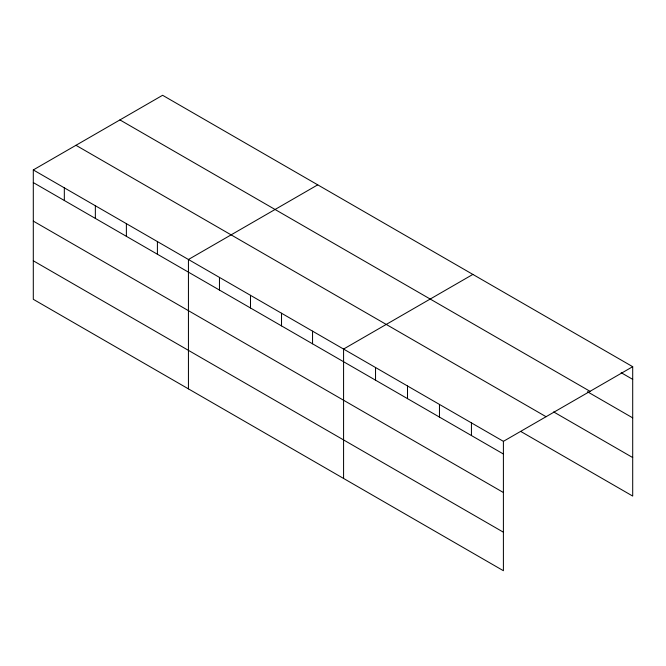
<?xml version="1.0" encoding="UTF-8"?>
<svg xmlns="http://www.w3.org/2000/svg" width="666" height="666" viewBox="0 0 666 666"><rect width="100%" height="100%" fill="white"/><g stroke="black" fill="none" stroke-linecap="round" stroke-linejoin="round"><path stroke-width="1" d="M33.3 169.93L503.404 441.342L503.404 570.72L33.3 299.309L33.3 169.93L162.596 95.28L632.7 366.691L632.7 496.07L520.812 431.476M317.732 184.848L188.436 259.499L188.436 388.869M472.868 274.417L343.573 349.059L343.573 478.438M503.404 441.342L632.7 366.691M621.153 372.685L632.7 379.354M119.93 119.913L590.034 391.325M587.412 391.725L632.7 417.873M553.671 411.929L632.7 457.55M75.966 145.296L546.07 416.708M33.3 182.584L503.404 454.004M33.3 221.104L503.404 492.515M33.3 260.789L503.404 532.201M471.436 422.885L471.436 435.547M439.468 404.429L439.468 417.091M407.5 385.972L407.5 398.634M375.541 367.515L375.541 380.178M312.545 331.144L312.545 343.806M281.518 313.236L281.518 325.89M250.491 295.321L250.491 307.983M219.464 277.406L219.464 290.068M157.409 241.583L157.409 254.237M126.382 223.668L126.382 236.33M95.355 205.752L95.355 218.415M64.327 187.845L64.327 200.499"/></g></svg>
